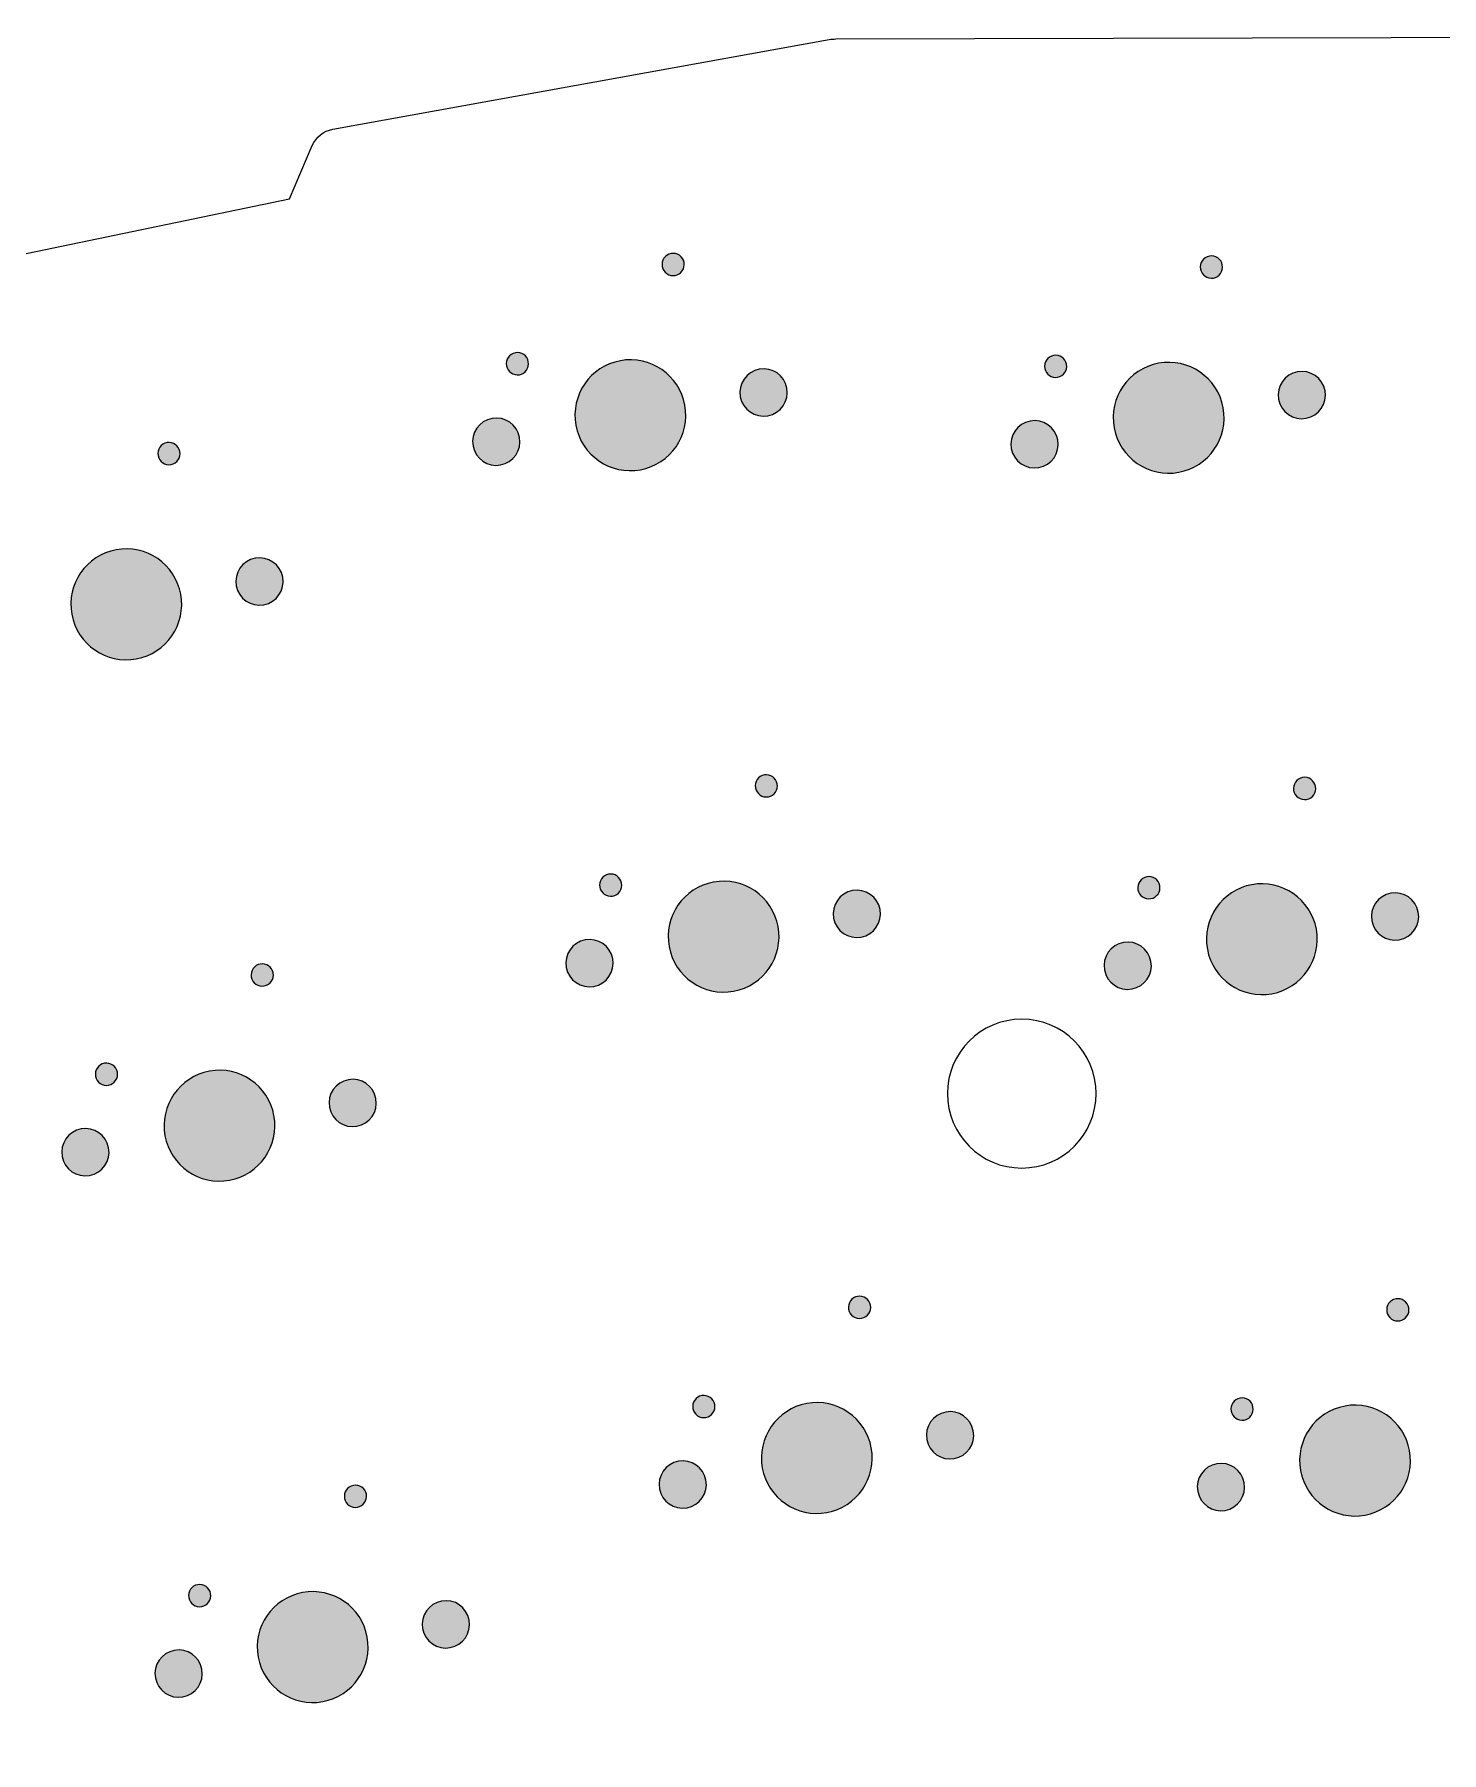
# Model space of a CAD drawing. Header units: inches. Extents: x 5 to 315, y -122 to 2.
# Drawn here: x 213 to 263.6, y -60 to 1.8 of the extents above; entities that cross this region are included whole.
import ezdxf

# ---------------------------------------------------------------- set-up
doc = ezdxf.new("R2010")
doc.units = ezdxf.units.IN
doc.header["$MEASUREMENT"] = 0
doc.layers.add('katman 1', color=7, linetype='Continuous')

# ---------------------------------------------------------------- blocks, each defined once
blk = doc.blocks.new('block 4')
at = {"layer": 'katman 1', "true_color": 0x000000}
h = blk.add_hatch(color=18, dxfattribs=at)
h.dxf.hatch_style = 2
edge = h.paths.add_edge_path()
edge.add_spline(control_points=[(236.389, -6.403), (236.429, -6.621), (236.286, -6.829), (236.068, -6.869), (235.851, -6.909), (235.642, -6.766), (235.602, -6.548), (235.562, -6.331), (235.706, -6.122), (235.923, -6.082), (236.141, -6.042), (236.349, -6.186), (236.389, -6.403)], knot_values=[0, 0, 0, 0, 1, 1, 1, 2, 2, 2, 3, 3, 3, 4, 4, 4, 4], degree=3, periodic=1)
h = blk.add_hatch(color=18, dxfattribs=at)
h.dxf.hatch_style = 2
edge = h.paths.add_edge_path()
edge.add_spline(control_points=[(255.755, -6.496), (255.795, -6.713), (255.652, -6.921), (255.434, -6.962), (255.217, -7.002), (255.009, -6.858), (254.968, -6.641), (254.928, -6.423), (255.072, -6.215), (255.289, -6.175), (255.507, -6.135), (255.715, -6.278), (255.755, -6.496)], knot_values=[0, 0, 0, 0, 1, 1, 1, 2, 2, 2, 3, 3, 3, 4, 4, 4, 4], degree=3, periodic=1)
h = blk.add_hatch(color=18, dxfattribs=at)
h.dxf.hatch_style = 2
edge = h.paths.add_edge_path()
edge.add_spline(control_points=[(230.785, -9.973), (230.825, -10.191), (230.682, -10.399), (230.465, -10.439), (230.247, -10.479), (230.039, -10.336), (229.999, -10.118), (229.959, -9.901), (230.102, -9.692), (230.32, -9.652), (230.537, -9.612), (230.745, -9.756), (230.785, -9.973)], knot_values=[0, 0, 0, 0, 1, 1, 1, 2, 2, 2, 3, 3, 3, 4, 4, 4, 4], degree=3, periodic=1)
h = blk.add_hatch(color=18, dxfattribs=at)
h.dxf.hatch_style = 2
edge = h.paths.add_edge_path()
edge.add_spline(control_points=[(236.419, -11.536), (236.618, -12.619), (235.902, -13.658), (234.819, -13.858), (233.736, -14.057), (232.696, -13.341), (232.497, -12.258), (232.297, -11.175), (233.013, -10.136), (234.096, -9.936), (235.179, -9.737), (236.219, -10.453), (236.419, -11.536)], knot_values=[0, 0, 0, 0, 1, 1, 1, 2, 2, 2, 3, 3, 3, 4, 4, 4, 4], degree=3, periodic=1)
h = blk.add_hatch(color=18, dxfattribs=at)
h.dxf.hatch_style = 2
edge = h.paths.add_edge_path()
edge.add_spline(control_points=[(250.152, -10.066), (250.192, -10.283), (250.048, -10.492), (249.831, -10.532), (249.613, -10.572), (249.405, -10.428), (249.365, -10.211), (249.325, -9.993), (249.468, -9.785), (249.686, -9.745), (249.903, -9.705), (250.111, -9.848), (250.152, -10.066)], knot_values=[0, 0, 0, 0, 1, 1, 1, 2, 2, 2, 3, 3, 3, 4, 4, 4, 4], degree=3, periodic=1)
h = blk.add_hatch(color=18, dxfattribs=at)
h.dxf.hatch_style = 2
edge = h.paths.add_edge_path()
edge.add_spline(control_points=[(255.785, -11.628), (255.984, -12.711), (255.268, -13.751), (254.185, -13.95), (253.102, -14.15), (252.062, -13.433), (251.863, -12.351), (251.663, -11.268), (252.379, -10.228), (253.462, -10.028), (254.545, -9.829), (255.585, -10.545), (255.785, -11.628)], knot_values=[0, 0, 0, 0, 1, 1, 1, 2, 2, 2, 3, 3, 3, 4, 4, 4, 4], degree=3, periodic=1)
h = blk.add_hatch(color=18, dxfattribs=at)
h.dxf.hatch_style = 2
edge = h.paths.add_edge_path()
edge.add_spline(control_points=[(240.087, -10.925), (240.172, -11.387), (239.866, -11.831), (239.404, -11.916), (238.942, -12.001), (238.498, -11.695), (238.413, -11.233), (238.328, -10.771), (238.634, -10.327), (239.096, -10.242), (239.558, -10.157), (240.002, -10.463), (240.087, -10.925)], knot_values=[0, 0, 0, 0, 1, 1, 1, 2, 2, 2, 3, 3, 3, 4, 4, 4, 4], degree=3, periodic=1)
h = blk.add_hatch(color=18, dxfattribs=at)
h.dxf.hatch_style = 2
edge = h.paths.add_edge_path()
edge.add_spline(control_points=[(259.453, -11.017), (259.538, -11.479), (259.232, -11.923), (258.77, -12.008), (258.308, -12.093), (257.864, -11.788), (257.779, -11.325), (257.694, -10.863), (258, -10.42), (258.462, -10.334), (258.924, -10.249), (259.368, -10.555), (259.453, -11.017)], knot_values=[0, 0, 0, 0, 1, 1, 1, 2, 2, 2, 3, 3, 3, 4, 4, 4, 4], degree=3, periodic=1)
h = blk.add_hatch(color=18, dxfattribs=at)
h.dxf.hatch_style = 2
edge = h.paths.add_edge_path()
edge.add_spline(control_points=[(230.47, -12.696), (230.555, -13.158), (230.249, -13.602), (229.787, -13.687), (229.325, -13.772), (228.881, -13.467), (228.796, -13.004), (228.711, -12.542), (229.016, -12.099), (229.479, -12.013), (229.941, -11.928), (230.384, -12.234), (230.47, -12.696)], knot_values=[0, 0, 0, 0, 1, 1, 1, 2, 2, 2, 3, 3, 3, 4, 4, 4, 4], degree=3, periodic=1)
h = blk.add_hatch(color=18, dxfattribs=at)
h.dxf.hatch_style = 2
edge = h.paths.add_edge_path()
edge.add_spline(control_points=[(249.836, -12.788), (249.921, -13.251), (249.615, -13.694), (249.153, -13.779), (248.691, -13.865), (248.247, -13.559), (248.162, -13.097), (248.077, -12.635), (248.382, -12.191), (248.845, -12.106), (249.307, -12.021), (249.75, -12.326), (249.836, -12.788)], knot_values=[0, 0, 0, 0, 1, 1, 1, 2, 2, 2, 3, 3, 3, 4, 4, 4, 4], degree=3, periodic=1)
h = blk.add_hatch(color=18, dxfattribs=at)
h.dxf.hatch_style = 2
edge = h.paths.add_edge_path()
edge.add_spline(control_points=[(218.25, -13.203), (218.29, -13.421), (218.147, -13.629), (217.93, -13.669), (217.712, -13.709), (217.504, -13.566), (217.464, -13.348), (217.424, -13.131), (217.567, -12.923), (217.785, -12.883), (218.002, -12.843), (218.21, -12.986), (218.25, -13.203)], knot_values=[0, 0, 0, 0, 1, 1, 1, 2, 2, 2, 3, 3, 3, 4, 4, 4, 4], degree=3, periodic=1)
h = blk.add_hatch(color=18, dxfattribs=at)
h.dxf.hatch_style = 2
edge = h.paths.add_edge_path()
edge.add_spline(control_points=[(218.28, -18.336), (218.479, -19.419), (217.763, -20.459), (216.68, -20.658), (215.597, -20.858), (214.557, -20.141), (214.358, -19.058), (214.158, -17.975), (214.875, -16.936), (215.958, -16.736), (217.041, -16.537), (218.08, -17.253), (218.28, -18.336)], knot_values=[0, 0, 0, 0, 1, 1, 1, 2, 2, 2, 3, 3, 3, 4, 4, 4, 4], degree=3, periodic=1)
h = blk.add_hatch(color=18, dxfattribs=at)
h.dxf.hatch_style = 2
edge = h.paths.add_edge_path()
edge.add_spline(control_points=[(221.948, -17.725), (222.033, -18.187), (221.728, -18.631), (221.265, -18.716), (220.803, -18.801), (220.36, -18.495), (220.274, -18.033), (220.189, -17.571), (220.495, -17.127), (220.957, -17.042), (221.419, -16.957), (221.863, -17.263), (221.948, -17.725)], knot_values=[0, 0, 0, 0, 1, 1, 1, 2, 2, 2, 3, 3, 3, 4, 4, 4, 4], degree=3, periodic=1)
h = blk.add_hatch(color=18, dxfattribs=at)
h.dxf.hatch_style = 2
edge = h.paths.add_edge_path()
edge.add_spline(control_points=[(239.743, -25.156), (239.783, -25.373), (239.639, -25.581), (239.422, -25.621), (239.205, -25.661), (238.996, -25.518), (238.956, -25.3), (238.916, -25.083), (239.06, -24.875), (239.277, -24.835), (239.495, -24.795), (239.703, -24.938), (239.743, -25.156)], knot_values=[0, 0, 0, 0, 1, 1, 1, 2, 2, 2, 3, 3, 3, 4, 4, 4, 4], degree=3, periodic=1)
h = blk.add_hatch(color=18, dxfattribs=at)
h.dxf.hatch_style = 2
edge = h.paths.add_edge_path()
edge.add_spline(control_points=[(259.109, -25.248), (259.149, -25.466), (259.005, -25.674), (258.788, -25.714), (258.571, -25.754), (258.362, -25.61), (258.322, -25.393), (258.282, -25.176), (258.426, -24.967), (258.643, -24.927), (258.861, -24.887), (259.069, -25.031), (259.109, -25.248)], knot_values=[0, 0, 0, 0, 1, 1, 1, 2, 2, 2, 3, 3, 3, 4, 4, 4, 4], degree=3, periodic=1)
h = blk.add_hatch(color=18, dxfattribs=at)
h.dxf.hatch_style = 2
edge = h.paths.add_edge_path()
edge.add_spline(control_points=[(234.139, -28.726), (234.179, -28.943), (234.036, -29.151), (233.818, -29.191), (233.601, -29.231), (233.393, -29.088), (233.353, -28.871), (233.313, -28.653), (233.456, -28.445), (233.674, -28.405), (233.891, -28.365), (234.099, -28.508), (234.139, -28.726)], knot_values=[0, 0, 0, 0, 1, 1, 1, 2, 2, 2, 3, 3, 3, 4, 4, 4, 4], degree=3, periodic=1)
h = blk.add_hatch(color=18, dxfattribs=at)
h.dxf.hatch_style = 2
edge = h.paths.add_edge_path()
edge.add_spline(control_points=[(239.772, -30.288), (239.972, -31.371), (239.256, -32.411), (238.173, -32.61), (237.09, -32.81), (236.05, -32.093), (235.851, -31.01), (235.651, -29.927), (236.367, -28.888), (237.45, -28.688), (238.533, -28.489), (239.573, -29.205), (239.772, -30.288)], knot_values=[0, 0, 0, 0, 1, 1, 1, 2, 2, 2, 3, 3, 3, 4, 4, 4, 4], degree=3, periodic=1)
h = blk.add_hatch(color=18, dxfattribs=at)
h.dxf.hatch_style = 2
edge = h.paths.add_edge_path()
edge.add_spline(control_points=[(243.441, -29.677), (243.526, -30.139), (243.22, -30.583), (242.758, -30.668), (242.296, -30.753), (241.852, -30.447), (241.767, -29.985), (241.682, -29.523), (241.988, -29.079), (242.45, -28.994), (242.912, -28.909), (243.356, -29.215), (243.441, -29.677)], knot_values=[0, 0, 0, 0, 1, 1, 1, 2, 2, 2, 3, 3, 3, 4, 4, 4, 4], degree=3, periodic=1)
h = blk.add_hatch(color=18, dxfattribs=at)
h.dxf.hatch_style = 2
edge = h.paths.add_edge_path()
edge.add_spline(control_points=[(253.505, -28.818), (253.545, -29.036), (253.402, -29.244), (253.184, -29.284), (252.967, -29.324), (252.759, -29.18), (252.719, -28.963), (252.679, -28.746), (252.822, -28.537), (253.04, -28.497), (253.257, -28.457), (253.465, -28.601), (253.505, -28.818)], knot_values=[0, 0, 0, 0, 1, 1, 1, 2, 2, 2, 3, 3, 3, 4, 4, 4, 4], degree=3, periodic=1)
h = blk.add_hatch(color=18, dxfattribs=at)
h.dxf.hatch_style = 2
edge = h.paths.add_edge_path()
edge.add_spline(control_points=[(259.138, -30.381), (259.338, -31.464), (258.622, -32.503), (257.539, -32.703), (256.456, -32.902), (255.416, -32.186), (255.217, -31.103), (255.017, -30.02), (255.733, -28.98), (256.816, -28.781), (257.899, -28.582), (258.939, -29.298), (259.138, -30.381)], knot_values=[0, 0, 0, 0, 1, 1, 1, 2, 2, 2, 3, 3, 3, 4, 4, 4, 4], degree=3, periodic=1)
h = blk.add_hatch(color=18, dxfattribs=at)
h.dxf.hatch_style = 2
edge = h.paths.add_edge_path()
edge.add_spline(control_points=[(262.807, -29.77), (262.892, -30.232), (262.586, -30.675), (262.124, -30.761), (261.662, -30.846), (261.218, -30.54), (261.133, -30.078), (261.048, -29.616), (261.354, -29.172), (261.816, -29.087), (262.278, -29.002), (262.722, -29.307), (262.807, -29.77)], knot_values=[0, 0, 0, 0, 1, 1, 1, 2, 2, 2, 3, 3, 3, 4, 4, 4, 4], degree=3, periodic=1)
h = blk.add_hatch(color=18, dxfattribs=at)
h.dxf.hatch_style = 2
edge = h.paths.add_edge_path()
edge.add_spline(control_points=[(233.823, -31.448), (233.909, -31.911), (233.603, -32.354), (233.141, -32.439), (232.679, -32.524), (232.235, -32.219), (232.15, -31.757), (232.065, -31.294), (232.37, -30.851), (232.833, -30.766), (233.295, -30.681), (233.738, -30.986), (233.823, -31.448)], knot_values=[0, 0, 0, 0, 1, 1, 1, 2, 2, 2, 3, 3, 3, 4, 4, 4, 4], degree=3, periodic=1)
h = blk.add_hatch(color=18, dxfattribs=at)
h.dxf.hatch_style = 2
edge = h.paths.add_edge_path()
edge.add_spline(control_points=[(253.189, -31.541), (253.275, -32.003), (252.969, -32.447), (252.507, -32.532), (252.045, -32.617), (251.601, -32.311), (251.516, -31.849), (251.431, -31.387), (251.736, -30.943), (252.199, -30.858), (252.661, -30.773), (253.104, -31.079), (253.189, -31.541)], knot_values=[0, 0, 0, 0, 1, 1, 1, 2, 2, 2, 3, 3, 3, 4, 4, 4, 4], degree=3, periodic=1)
h = blk.add_hatch(color=18, dxfattribs=at)
h.dxf.hatch_style = 2
edge = h.paths.add_edge_path()
edge.add_spline(control_points=[(221.604, -31.956), (221.644, -32.173), (221.501, -32.382), (221.283, -32.422), (221.066, -32.462), (220.858, -32.318), (220.818, -32.101), (220.778, -31.884), (220.921, -31.675), (221.139, -31.635), (221.356, -31.595), (221.564, -31.739), (221.604, -31.956)], knot_values=[0, 0, 0, 0, 1, 1, 1, 2, 2, 2, 3, 3, 3, 4, 4, 4, 4], degree=3, periodic=1)
h = blk.add_hatch(color=18, dxfattribs=at)
h.dxf.hatch_style = 2
edge = h.paths.add_edge_path()
edge.add_spline(control_points=[(216.001, -35.526), (216.041, -35.743), (215.897, -35.952), (215.68, -35.992), (215.462, -36.032), (215.254, -35.888), (215.214, -35.671), (215.174, -35.454), (215.318, -35.245), (215.535, -35.205), (215.752, -35.165), (215.961, -35.309), (216.001, -35.526)], knot_values=[0, 0, 0, 0, 1, 1, 1, 2, 2, 2, 3, 3, 3, 4, 4, 4, 4], degree=3, periodic=1)
h = blk.add_hatch(color=18, dxfattribs=at)
h.dxf.hatch_style = 2
edge = h.paths.add_edge_path()
edge.add_spline(control_points=[(221.634, -37.089), (221.833, -38.172), (221.117, -39.211), (220.034, -39.411), (218.951, -39.61), (217.911, -38.894), (217.712, -37.811), (217.512, -36.728), (218.229, -35.688), (219.312, -35.489), (220.395, -35.289), (221.434, -36.006), (221.634, -37.089)], knot_values=[0, 0, 0, 0, 1, 1, 1, 2, 2, 2, 3, 3, 3, 4, 4, 4, 4], degree=3, periodic=1)
h = blk.add_hatch(color=18, dxfattribs=at)
h.dxf.hatch_style = 2
edge = h.paths.add_edge_path()
edge.add_spline(control_points=[(225.302, -36.477), (225.387, -36.94), (225.081, -37.383), (224.619, -37.468), (224.157, -37.554), (223.713, -37.248), (223.628, -36.786), (223.543, -36.324), (223.849, -35.88), (224.311, -35.795), (224.773, -35.71), (225.217, -36.015), (225.302, -36.477)], knot_values=[0, 0, 0, 0, 1, 1, 1, 2, 2, 2, 3, 3, 3, 4, 4, 4, 4], degree=3, periodic=1)
h = blk.add_hatch(color=18, dxfattribs=at)
h.dxf.hatch_style = 2
edge = h.paths.add_edge_path()
edge.add_spline(control_points=[(215.685, -38.249), (215.77, -38.711), (215.464, -39.155), (215.002, -39.24), (214.54, -39.325), (214.096, -39.019), (214.011, -38.557), (213.926, -38.095), (214.232, -37.651), (214.694, -37.566), (215.156, -37.481), (215.6, -37.787), (215.685, -38.249)], knot_values=[0, 0, 0, 0, 1, 1, 1, 2, 2, 2, 3, 3, 3, 4, 4, 4, 4], degree=3, periodic=1)
h = blk.add_hatch(color=18, dxfattribs=at)
h.dxf.hatch_style = 2
edge = h.paths.add_edge_path()
edge.add_spline(control_points=[(243.097, -43.908), (243.137, -44.125), (242.993, -44.334), (242.776, -44.374), (242.559, -44.414), (242.35, -44.27), (242.31, -44.053), (242.27, -43.836), (242.414, -43.627), (242.631, -43.587), (242.848, -43.547), (243.057, -43.691), (243.097, -43.908)], knot_values=[0, 0, 0, 0, 1, 1, 1, 2, 2, 2, 3, 3, 3, 4, 4, 4, 4], degree=3, periodic=1)
h = blk.add_hatch(color=18, dxfattribs=at)
h.dxf.hatch_style = 2
edge = h.paths.add_edge_path()
edge.add_spline(control_points=[(262.463, -44.001), (262.503, -44.218), (262.359, -44.426), (262.142, -44.466), (261.925, -44.506), (261.716, -44.363), (261.676, -44.146), (261.636, -43.928), (261.78, -43.72), (261.997, -43.68), (262.214, -43.64), (262.423, -43.783), (262.463, -44.001)], knot_values=[0, 0, 0, 0, 1, 1, 1, 2, 2, 2, 3, 3, 3, 4, 4, 4, 4], degree=3, periodic=1)
h = blk.add_hatch(color=18, dxfattribs=at)
h.dxf.hatch_style = 2
edge = h.paths.add_edge_path()
edge.add_spline(control_points=[(237.493, -47.478), (237.533, -47.695), (237.39, -47.904), (237.172, -47.944), (236.955, -47.984), (236.747, -47.84), (236.707, -47.623), (236.666, -47.406), (236.81, -47.197), (237.027, -47.157), (237.245, -47.117), (237.453, -47.261), (237.493, -47.478)], knot_values=[0, 0, 0, 0, 1, 1, 1, 2, 2, 2, 3, 3, 3, 4, 4, 4, 4], degree=3, periodic=1)
h = blk.add_hatch(color=18, dxfattribs=at)
h.dxf.hatch_style = 2
edge = h.paths.add_edge_path()
edge.add_spline(control_points=[(243.126, -49.04), (243.326, -50.123), (242.61, -51.163), (241.527, -51.363), (240.444, -51.562), (239.404, -50.846), (239.204, -49.763), (239.005, -48.68), (239.721, -47.64), (240.804, -47.441), (241.887, -47.241), (242.927, -47.957), (243.126, -49.04)], knot_values=[0, 0, 0, 0, 1, 1, 1, 2, 2, 2, 3, 3, 3, 4, 4, 4, 4], degree=3, periodic=1)
h = blk.add_hatch(color=18, dxfattribs=at)
h.dxf.hatch_style = 2
edge = h.paths.add_edge_path()
edge.add_spline(control_points=[(256.859, -47.571), (256.899, -47.788), (256.756, -47.996), (256.538, -48.037), (256.321, -48.077), (256.113, -47.933), (256.073, -47.716), (256.033, -47.498), (256.176, -47.29), (256.393, -47.25), (256.611, -47.21), (256.819, -47.353), (256.859, -47.571)], knot_values=[0, 0, 0, 0, 1, 1, 1, 2, 2, 2, 3, 3, 3, 4, 4, 4, 4], degree=3, periodic=1)
h = blk.add_hatch(color=18, dxfattribs=at)
h.dxf.hatch_style = 2
edge = h.paths.add_edge_path()
edge.add_spline(control_points=[(262.492, -49.133), (262.692, -50.216), (261.976, -51.256), (260.893, -51.455), (259.81, -51.655), (258.77, -50.938), (258.571, -49.855), (258.371, -48.772), (259.087, -47.733), (260.17, -47.533), (261.253, -47.334), (262.293, -48.05), (262.492, -49.133)], knot_values=[0, 0, 0, 0, 1, 1, 1, 2, 2, 2, 3, 3, 3, 4, 4, 4, 4], degree=3, periodic=1)
h = blk.add_hatch(color=18, dxfattribs=at)
h.dxf.hatch_style = 2
edge = h.paths.add_edge_path()
edge.add_spline(control_points=[(246.795, -48.429), (246.88, -48.892), (246.574, -49.335), (246.112, -49.42), (245.65, -49.505), (245.206, -49.2), (245.121, -48.738), (245.036, -48.275), (245.341, -47.832), (245.804, -47.747), (246.266, -47.662), (246.709, -47.967), (246.795, -48.429)], knot_values=[0, 0, 0, 0, 1, 1, 1, 2, 2, 2, 3, 3, 3, 4, 4, 4, 4], degree=3, periodic=1)
h = blk.add_hatch(color=18, dxfattribs=at)
h.dxf.hatch_style = 2
edge = h.paths.add_edge_path()
edge.add_spline(control_points=[(237.177, -50.201), (237.262, -50.663), (236.957, -51.107), (236.495, -51.192), (236.033, -51.277), (235.589, -50.971), (235.504, -50.509), (235.419, -50.047), (235.724, -49.603), (236.186, -49.518), (236.649, -49.433), (237.092, -49.739), (237.177, -50.201)], knot_values=[0, 0, 0, 0, 1, 1, 1, 2, 2, 2, 3, 3, 3, 4, 4, 4, 4], degree=3, periodic=1)
h = blk.add_hatch(color=18, dxfattribs=at)
h.dxf.hatch_style = 2
edge = h.paths.add_edge_path()
edge.add_spline(control_points=[(256.543, -50.293), (256.629, -50.756), (256.323, -51.199), (255.861, -51.284), (255.399, -51.369), (254.955, -51.064), (254.87, -50.602), (254.785, -50.14), (255.09, -49.696), (255.552, -49.611), (256.015, -49.526), (256.458, -49.831), (256.543, -50.293)], knot_values=[0, 0, 0, 0, 1, 1, 1, 2, 2, 2, 3, 3, 3, 4, 4, 4, 4], degree=3, periodic=1)
h = blk.add_hatch(color=18, dxfattribs=at)
h.dxf.hatch_style = 2
edge = h.paths.add_edge_path()
edge.add_spline(control_points=[(224.958, -50.708), (224.998, -50.926), (224.855, -51.134), (224.637, -51.174), (224.42, -51.214), (224.212, -51.071), (224.172, -50.853), (224.131, -50.636), (224.275, -50.428), (224.492, -50.388), (224.71, -50.347), (224.918, -50.491), (224.958, -50.708)], knot_values=[0, 0, 0, 0, 1, 1, 1, 2, 2, 2, 3, 3, 3, 4, 4, 4, 4], degree=3, periodic=1)
h = blk.add_hatch(color=18, dxfattribs=at)
h.dxf.hatch_style = 2
edge = h.paths.add_edge_path()
edge.add_spline(control_points=[(219.355, -54.278), (219.395, -54.496), (219.251, -54.704), (219.034, -54.744), (218.816, -54.784), (218.608, -54.641), (218.568, -54.423), (218.528, -54.206), (218.671, -53.998), (218.889, -53.958), (219.106, -53.918), (219.314, -54.061), (219.355, -54.278)], knot_values=[0, 0, 0, 0, 1, 1, 1, 2, 2, 2, 3, 3, 3, 4, 4, 4, 4], degree=3, periodic=1)
h = blk.add_hatch(color=18, dxfattribs=at)
h.dxf.hatch_style = 2
edge = h.paths.add_edge_path()
edge.add_spline(control_points=[(224.988, -55.841), (225.187, -56.924), (224.471, -57.964), (223.388, -58.163), (222.305, -58.362), (221.265, -57.646), (221.066, -56.563), (220.866, -55.48), (221.582, -54.441), (222.665, -54.241), (223.748, -54.042), (224.788, -54.758), (224.988, -55.841)], knot_values=[0, 0, 0, 0, 1, 1, 1, 2, 2, 2, 3, 3, 3, 4, 4, 4, 4], degree=3, periodic=1)
h = blk.add_hatch(color=18, dxfattribs=at)
h.dxf.hatch_style = 2
edge = h.paths.add_edge_path()
edge.add_spline(control_points=[(228.656, -55.23), (228.741, -55.692), (228.435, -56.136), (227.973, -56.221), (227.511, -56.306), (227.067, -56), (226.982, -55.538), (226.897, -55.076), (227.203, -54.632), (227.665, -54.547), (228.127, -54.462), (228.571, -54.768), (228.656, -55.23)], knot_values=[0, 0, 0, 0, 1, 1, 1, 2, 2, 2, 3, 3, 3, 4, 4, 4, 4], degree=3, periodic=1)
h = blk.add_hatch(color=18, dxfattribs=at)
h.dxf.hatch_style = 2
edge = h.paths.add_edge_path()
edge.add_spline(control_points=[(219.039, -57.001), (219.124, -57.463), (218.818, -57.907), (218.356, -57.992), (217.894, -58.077), (217.45, -57.772), (217.365, -57.309), (217.28, -56.847), (217.585, -56.404), (218.048, -56.319), (218.51, -56.233), (218.953, -56.539), (219.039, -57.001)], knot_values=[0, 0, 0, 0, 1, 1, 1, 2, 2, 2, 3, 3, 3, 4, 4, 4, 4], degree=3, periodic=1)
at = {"layer": 'katman 1', "color": 7, "lineweight": 9, "true_color": 0xffffff}
blk.add_open_spline([(314.686, -56.128), (314.686, -56.128), (304.741, -0.684), (304.741, -0.684), (304.484, 0.749), (303.236, 1.79), (301.781, 1.787), (301.781, 1.787), (241.852, 1.636), (241.852, 1.636), (241.77, 1.635), (241.689, 1.628), (241.609, 1.614), (241.609, 1.614), (223.751, -1.612), (223.751, -1.612), (223.42, -1.672), (223.142, -1.893), (223.009, -2.201), (223.009, -2.201), (222.188, -4.114), (222.188, -4.114), (222.188, -4.114), (189.196, -10.954), (189.196, -10.954), (188.589, -11.08), (187.958, -10.917), (187.488, -10.514), (187.488, -10.514), (180.921, -4.881), (180.921, -4.881), (180.381, -4.365), (179.755, -4.092), (179.115, -4.093), (179.115, -4.093), (178.089, -4.096), (178.089, -4.096), (178.089, -4.096), (160, -4.14), (160, -4.14), (160, -4.14), (160, -4.129), (160, -4.129), (160, -4.129), (141.911, -4.085), (141.911, -4.085), (141.911, -4.085), (140.885, -4.083), (140.885, -4.083), (140.245, -4.081), (139.619, -4.354), (139.079, -4.87), (139.079, -4.87), (132.512, -10.503), (132.512, -10.503), (132.042, -10.907), (131.411, -11.069), (130.804, -10.943), (130.804, -10.943), (97.812, -4.103), (97.812, -4.103), (97.812, -4.103), (96.991, -2.191), (96.991, -2.191), (96.858, -1.882), (96.58, -1.661), (96.249, -1.602), (96.249, -1.602), (78.391, 1.624), (78.391, 1.624), (78.311, 1.639), (78.23, 1.646), (78.148, 1.646), (78.148, 1.646), (18.219, 1.797), (18.219, 1.797), (16.764, 1.801), (15.516, 0.759), (15.259, -0.673), (15.259, -0.673), (5.314, -56.117), (5.314, -56.117), (5.021, -57.749), (6.108, -59.309), (7.74, -59.6), (7.74, -59.6), (46.648, -66.839), (46.648, -66.839), (46.9, -66.884), (47.157, -66.88), (47.407, -66.828), (47.407, -66.828), (55.873, -65.065), (55.873, -65.065), (56.125, -65.012), (56.385, -65.009), (56.638, -65.055), (56.638, -65.055), (71.165, -68.076), (71.165, -68.076), (71.641, -68.163), (71.988, -68.579), (71.986, -69.063), (71.986, -69.063), (68.595, -86.215), (68.595, -86.215), (68.493, -86.729), (68.806, -87.235), (69.312, -87.373), (69.312, -87.373), (99.946, -98.329), (99.946, -98.329), (100.297, -98.425), (100.568, -98.704), (100.654, -99.057), (100.654, -99.057), (104.199, -107.241), (104.199, -107.241), (104.259, -107.49), (104.413, -107.706), (104.628, -107.845), (104.628, -107.845), (128.165, -120.917), (128.165, -120.917), (128.969, -121.436), (129.906, -121.713), (130.864, -121.715), (130.864, -121.715), (132.401, -121.719), (132.401, -121.719), (132.401, -121.719), (160, -121.787), (160, -121.787), (160, -121.787), (160, -121.797), (160, -121.797), (160, -121.797), (187.599, -121.73), (187.599, -121.73), (187.599, -121.73), (189.136, -121.726), (189.136, -121.726), (190.094, -121.724), (191.031, -121.447), (191.835, -120.927), (191.835, -120.927), (215.372, -107.856), (215.372, -107.856), (215.587, -107.717), (215.74, -107.501), (215.801, -107.252), (215.801, -107.252), (219.346, -99.068), (219.346, -99.068), (219.432, -98.715), (219.703, -98.436), (220.054, -98.34), (220.054, -98.34), (250.688, -87.384), (250.688, -87.384), (251.194, -87.246), (251.507, -86.74), (251.405, -86.225), (251.405, -86.225), (248.014, -69.074), (248.014, -69.074), (248.012, -68.589), (248.359, -68.174), (248.835, -68.087), (248.835, -68.087), (263.362, -65.066), (263.362, -65.066), (263.615, -65.019), (263.875, -65.023), (264.127, -65.075), (264.127, -65.075), (272.593, -66.839), (272.593, -66.839), (272.843, -66.891), (273.1, -66.895), (273.352, -66.85), (273.352, -66.85), (312.26, -59.611), (312.26, -59.611), (313.892, -59.32), (314.979, -57.76), (314.686, -56.128)], degree=3, knots=[0, 0, 0, 0, 1, 1, 1, 2, 2, 2, 3, 3, 3, 4, 4, 4, 5, 5, 5, 6, 6, 6, 7, 7, 7, 8, 8, 8, 9, 9, 9, 10, 10, 10, 11, 11, 11, 12, 12, 12, 13, 13, 13, 14, 14, 14, 15, 15, 15, 16, 16, 16, 17, 17, 17, 18, 18, 18, 19, 19, 19, 20, 20, 20, 21, 21, 21, 22, 22, 22, 23, 23, 23, 24, 24, 24, 25, 25, 25, 26, 26, 26, 27, 27, 27, 28, 28, 28, 29, 29, 29, 30, 30, 30, 31, 31, 31, 32, 32, 32, 33, 33, 33, 34, 34, 34, 35, 35, 35, 36, 36, 36, 37, 37, 37, 38, 38, 38, 39, 39, 39, 40, 40, 40, 41, 41, 41, 42, 42, 42, 43, 43, 43, 44, 44, 44, 45, 45, 45, 46, 46, 46, 47, 47, 47, 48, 48, 48, 49, 49, 49, 50, 50, 50, 51, 51, 51, 52, 52, 52, 53, 53, 53, 54, 54, 54, 55, 55, 55, 56, 56, 56, 57, 57, 57, 58, 58, 58, 59, 59, 59, 60, 60, 60, 61, 61, 61, 62, 62, 62, 62], dxfattribs=at)
at = {"layer": 'katman 1', "color": 250, "lineweight": 9, "true_color": 0x1c1c1b}
for points in [[(236.389, -6.403), (236.429, -6.621), (236.286, -6.829), (236.068, -6.869), (235.851, -6.909), (235.642, -6.766), (235.602, -6.548), (235.562, -6.331), (235.706, -6.122), (235.923, -6.082), (236.141, -6.042), (236.349, -6.186), (236.389, -6.403)], [(255.755, -6.496), (255.795, -6.713), (255.652, -6.921), (255.434, -6.962), (255.217, -7.002), (255.009, -6.858), (254.968, -6.641), (254.928, -6.423), (255.072, -6.215), (255.289, -6.175), (255.507, -6.135), (255.715, -6.278), (255.755, -6.496)], [(230.785, -9.973), (230.825, -10.191), (230.682, -10.399), (230.465, -10.439), (230.247, -10.479), (230.039, -10.336), (229.999, -10.118), (229.959, -9.901), (230.102, -9.692), (230.32, -9.652), (230.537, -9.612), (230.745, -9.756), (230.785, -9.973)], [(236.419, -11.536), (236.618, -12.619), (235.902, -13.658), (234.819, -13.858), (233.736, -14.057), (232.696, -13.341), (232.497, -12.258), (232.297, -11.175), (233.013, -10.136), (234.096, -9.936), (235.179, -9.737), (236.219, -10.453), (236.419, -11.536)], [(250.152, -10.066), (250.192, -10.283), (250.048, -10.492), (249.831, -10.532), (249.613, -10.572), (249.405, -10.428), (249.365, -10.211), (249.325, -9.993), (249.468, -9.785), (249.686, -9.745), (249.903, -9.705), (250.111, -9.848), (250.152, -10.066)], [(255.785, -11.628), (255.984, -12.711), (255.268, -13.751), (254.185, -13.95), (253.102, -14.15), (252.062, -13.433), (251.863, -12.351), (251.663, -11.268), (252.379, -10.228), (253.462, -10.028), (254.545, -9.829), (255.585, -10.545), (255.785, -11.628)], [(240.087, -10.925), (240.172, -11.387), (239.866, -11.831), (239.404, -11.916), (238.942, -12.001), (238.498, -11.695), (238.413, -11.233), (238.328, -10.771), (238.634, -10.327), (239.096, -10.242), (239.558, -10.157), (240.002, -10.463), (240.087, -10.925)], [(259.453, -11.017), (259.538, -11.479), (259.232, -11.923), (258.77, -12.008), (258.308, -12.093), (257.864, -11.788), (257.779, -11.325), (257.694, -10.863), (258, -10.42), (258.462, -10.334), (258.924, -10.249), (259.368, -10.555), (259.453, -11.017)], [(230.47, -12.696), (230.555, -13.158), (230.249, -13.602), (229.787, -13.687), (229.325, -13.772), (228.881, -13.467), (228.796, -13.004), (228.711, -12.542), (229.016, -12.099), (229.479, -12.013), (229.941, -11.928), (230.384, -12.234), (230.47, -12.696)], [(249.836, -12.788), (249.921, -13.251), (249.615, -13.694), (249.153, -13.779), (248.691, -13.865), (248.247, -13.559), (248.162, -13.097), (248.077, -12.635), (248.382, -12.191), (248.845, -12.106), (249.307, -12.021), (249.75, -12.326), (249.836, -12.788)], [(218.25, -13.203), (218.29, -13.421), (218.147, -13.629), (217.93, -13.669), (217.712, -13.709), (217.504, -13.566), (217.464, -13.348), (217.424, -13.131), (217.567, -12.923), (217.785, -12.883), (218.002, -12.843), (218.21, -12.986), (218.25, -13.203)], [(218.28, -18.336), (218.479, -19.419), (217.763, -20.459), (216.68, -20.658), (215.597, -20.858), (214.557, -20.141), (214.358, -19.058), (214.158, -17.975), (214.875, -16.936), (215.958, -16.736), (217.041, -16.537), (218.08, -17.253), (218.28, -18.336)], [(221.948, -17.725), (222.033, -18.187), (221.728, -18.631), (221.265, -18.716), (220.803, -18.801), (220.36, -18.495), (220.274, -18.033), (220.189, -17.571), (220.495, -17.127), (220.957, -17.042), (221.419, -16.957), (221.863, -17.263), (221.948, -17.725)], [(239.743, -25.156), (239.783, -25.373), (239.639, -25.581), (239.422, -25.621), (239.205, -25.661), (238.996, -25.518), (238.956, -25.3), (238.916, -25.083), (239.06, -24.875), (239.277, -24.835), (239.495, -24.795), (239.703, -24.938), (239.743, -25.156)], [(259.109, -25.248), (259.149, -25.466), (259.005, -25.674), (258.788, -25.714), (258.571, -25.754), (258.362, -25.61), (258.322, -25.393), (258.282, -25.176), (258.426, -24.967), (258.643, -24.927), (258.861, -24.887), (259.069, -25.031), (259.109, -25.248)], [(234.139, -28.726), (234.179, -28.943), (234.036, -29.151), (233.818, -29.191), (233.601, -29.231), (233.393, -29.088), (233.353, -28.871), (233.313, -28.653), (233.456, -28.445), (233.674, -28.405), (233.891, -28.365), (234.099, -28.508), (234.139, -28.726)], [(239.772, -30.288), (239.972, -31.371), (239.256, -32.411), (238.173, -32.61), (237.09, -32.81), (236.05, -32.093), (235.851, -31.01), (235.651, -29.927), (236.367, -28.888), (237.45, -28.688), (238.533, -28.489), (239.573, -29.205), (239.772, -30.288)], [(243.441, -29.677), (243.526, -30.139), (243.22, -30.583), (242.758, -30.668), (242.296, -30.753), (241.852, -30.447), (241.767, -29.985), (241.682, -29.523), (241.988, -29.079), (242.45, -28.994), (242.912, -28.909), (243.356, -29.215), (243.441, -29.677)], [(253.505, -28.818), (253.545, -29.036), (253.402, -29.244), (253.184, -29.284), (252.967, -29.324), (252.759, -29.18), (252.719, -28.963), (252.679, -28.746), (252.822, -28.537), (253.04, -28.497), (253.257, -28.457), (253.465, -28.601), (253.505, -28.818)], [(259.138, -30.381), (259.338, -31.464), (258.622, -32.503), (257.539, -32.703), (256.456, -32.902), (255.416, -32.186), (255.217, -31.103), (255.017, -30.02), (255.733, -28.98), (256.816, -28.781), (257.899, -28.582), (258.939, -29.298), (259.138, -30.381)], [(262.807, -29.77), (262.892, -30.232), (262.586, -30.675), (262.124, -30.761), (261.662, -30.846), (261.218, -30.54), (261.133, -30.078), (261.048, -29.616), (261.354, -29.172), (261.816, -29.087), (262.278, -29.002), (262.722, -29.307), (262.807, -29.77)], [(233.823, -31.448), (233.909, -31.911), (233.603, -32.354), (233.141, -32.439), (232.679, -32.524), (232.235, -32.219), (232.15, -31.757), (232.065, -31.294), (232.37, -30.851), (232.833, -30.766), (233.295, -30.681), (233.738, -30.986), (233.823, -31.448)], [(253.189, -31.541), (253.275, -32.003), (252.969, -32.447), (252.507, -32.532), (252.045, -32.617), (251.601, -32.311), (251.516, -31.849), (251.431, -31.387), (251.736, -30.943), (252.199, -30.858), (252.661, -30.773), (253.104, -31.079), (253.189, -31.541)], [(221.604, -31.956), (221.644, -32.173), (221.501, -32.382), (221.283, -32.422), (221.066, -32.462), (220.858, -32.318), (220.818, -32.101), (220.778, -31.884), (220.921, -31.675), (221.139, -31.635), (221.356, -31.595), (221.564, -31.739), (221.604, -31.956)], [(216.001, -35.526), (216.041, -35.743), (215.897, -35.952), (215.68, -35.992), (215.462, -36.032), (215.254, -35.888), (215.214, -35.671), (215.174, -35.454), (215.318, -35.245), (215.535, -35.205), (215.752, -35.165), (215.961, -35.309), (216.001, -35.526)], [(221.634, -37.089), (221.833, -38.172), (221.117, -39.211), (220.034, -39.411), (218.951, -39.61), (217.911, -38.894), (217.712, -37.811), (217.512, -36.728), (218.229, -35.688), (219.312, -35.489), (220.395, -35.289), (221.434, -36.006), (221.634, -37.089)], [(225.302, -36.477), (225.387, -36.94), (225.081, -37.383), (224.619, -37.468), (224.157, -37.554), (223.713, -37.248), (223.628, -36.786), (223.543, -36.324), (223.849, -35.88), (224.311, -35.795), (224.773, -35.71), (225.217, -36.015), (225.302, -36.477)], [(215.685, -38.249), (215.77, -38.711), (215.464, -39.155), (215.002, -39.24), (214.54, -39.325), (214.096, -39.019), (214.011, -38.557), (213.926, -38.095), (214.232, -37.651), (214.694, -37.566), (215.156, -37.481), (215.6, -37.787), (215.685, -38.249)], [(243.097, -43.908), (243.137, -44.125), (242.993, -44.334), (242.776, -44.374), (242.559, -44.414), (242.35, -44.27), (242.31, -44.053), (242.27, -43.836), (242.414, -43.627), (242.631, -43.587), (242.848, -43.547), (243.057, -43.691), (243.097, -43.908)], [(262.463, -44.001), (262.503, -44.218), (262.359, -44.426), (262.142, -44.466), (261.925, -44.506), (261.716, -44.363), (261.676, -44.146), (261.636, -43.928), (261.78, -43.72), (261.997, -43.68), (262.214, -43.64), (262.423, -43.783), (262.463, -44.001)], [(237.493, -47.478), (237.533, -47.695), (237.39, -47.904), (237.172, -47.944), (236.955, -47.984), (236.747, -47.84), (236.707, -47.623), (236.666, -47.406), (236.81, -47.197), (237.027, -47.157), (237.245, -47.117), (237.453, -47.261), (237.493, -47.478)], [(243.126, -49.04), (243.326, -50.123), (242.61, -51.163), (241.527, -51.363), (240.444, -51.562), (239.404, -50.846), (239.204, -49.763), (239.005, -48.68), (239.721, -47.64), (240.804, -47.441), (241.887, -47.241), (242.927, -47.957), (243.126, -49.04)], [(256.859, -47.571), (256.899, -47.788), (256.756, -47.996), (256.538, -48.037), (256.321, -48.077), (256.113, -47.933), (256.073, -47.716), (256.033, -47.498), (256.176, -47.29), (256.393, -47.25), (256.611, -47.21), (256.819, -47.353), (256.859, -47.571)], [(262.492, -49.133), (262.692, -50.216), (261.976, -51.256), (260.893, -51.455), (259.81, -51.655), (258.77, -50.938), (258.571, -49.855), (258.371, -48.772), (259.087, -47.733), (260.17, -47.533), (261.253, -47.334), (262.293, -48.05), (262.492, -49.133)], [(246.795, -48.429), (246.88, -48.892), (246.574, -49.335), (246.112, -49.42), (245.65, -49.505), (245.206, -49.2), (245.121, -48.738), (245.036, -48.275), (245.341, -47.832), (245.804, -47.747), (246.266, -47.662), (246.709, -47.967), (246.795, -48.429)], [(237.177, -50.201), (237.262, -50.663), (236.957, -51.107), (236.495, -51.192), (236.033, -51.277), (235.589, -50.971), (235.504, -50.509), (235.419, -50.047), (235.724, -49.603), (236.186, -49.518), (236.649, -49.433), (237.092, -49.739), (237.177, -50.201)], [(256.543, -50.293), (256.629, -50.756), (256.323, -51.199), (255.861, -51.284), (255.399, -51.369), (254.955, -51.064), (254.87, -50.602), (254.785, -50.14), (255.09, -49.696), (255.552, -49.611), (256.015, -49.526), (256.458, -49.831), (256.543, -50.293)], [(224.958, -50.708), (224.998, -50.926), (224.855, -51.134), (224.637, -51.174), (224.42, -51.214), (224.212, -51.071), (224.172, -50.853), (224.131, -50.636), (224.275, -50.428), (224.492, -50.388), (224.71, -50.347), (224.918, -50.491), (224.958, -50.708)], [(219.355, -54.278), (219.395, -54.496), (219.251, -54.704), (219.034, -54.744), (218.816, -54.784), (218.608, -54.641), (218.568, -54.423), (218.528, -54.206), (218.671, -53.998), (218.889, -53.958), (219.106, -53.918), (219.314, -54.061), (219.355, -54.278)], [(224.988, -55.841), (225.187, -56.924), (224.471, -57.964), (223.388, -58.163), (222.305, -58.362), (221.265, -57.646), (221.066, -56.563), (220.866, -55.48), (221.582, -54.441), (222.665, -54.241), (223.748, -54.042), (224.788, -54.758), (224.988, -55.841)], [(228.656, -55.23), (228.741, -55.692), (228.435, -56.136), (227.973, -56.221), (227.511, -56.306), (227.067, -56), (226.982, -55.538), (226.897, -55.076), (227.203, -54.632), (227.665, -54.547), (228.127, -54.462), (228.571, -54.768), (228.656, -55.23)], [(219.039, -57.001), (219.124, -57.463), (218.818, -57.907), (218.356, -57.992), (217.894, -58.077), (217.45, -57.772), (217.365, -57.309), (217.28, -56.847), (217.585, -56.404), (218.048, -56.319), (218.51, -56.233), (218.953, -56.539), (219.039, -57.001)]]:
    blk.add_open_spline(points, degree=3, knots=[0, 0, 0, 0, 1, 1, 1, 2, 2, 2, 3, 3, 3, 4, 4, 4, 4], dxfattribs=at)
at = {"layer": 'katman 1', "color": 250, "lineweight": 9, "true_color": 0x231815}
blk.add_open_spline([(251.215, -36.296), (251.215, -37.774), (250.017, -38.972), (248.539, -38.972), (247.061, -38.972), (245.863, -37.774), (245.863, -36.296), (245.863, -34.819), (247.061, -33.62), (248.539, -33.62), (250.017, -33.62), (251.215, -34.819), (251.215, -36.296)], degree=3, knots=[0, 0, 0, 0, 1, 1, 1, 2, 2, 2, 3, 3, 3, 4, 4, 4, 4], dxfattribs=at)
blk = doc.blocks.new('block 3')
at = {"layer": 'katman 1'}
blk.add_blockref('block 4', (0, 0), dxfattribs=at)
blk = doc.blocks.new('block 2')
at = {"layer": 'katman 1'}
blk.add_blockref('block 3', (0, 0), dxfattribs=at)

msp = doc.modelspace()

# ---------------------------------------------------------------- block references
at = {"layer": 'katman 1'}
msp.add_blockref('block 2', (0, 0), dxfattribs=at)

doc.saveas('drawing.dxf')
